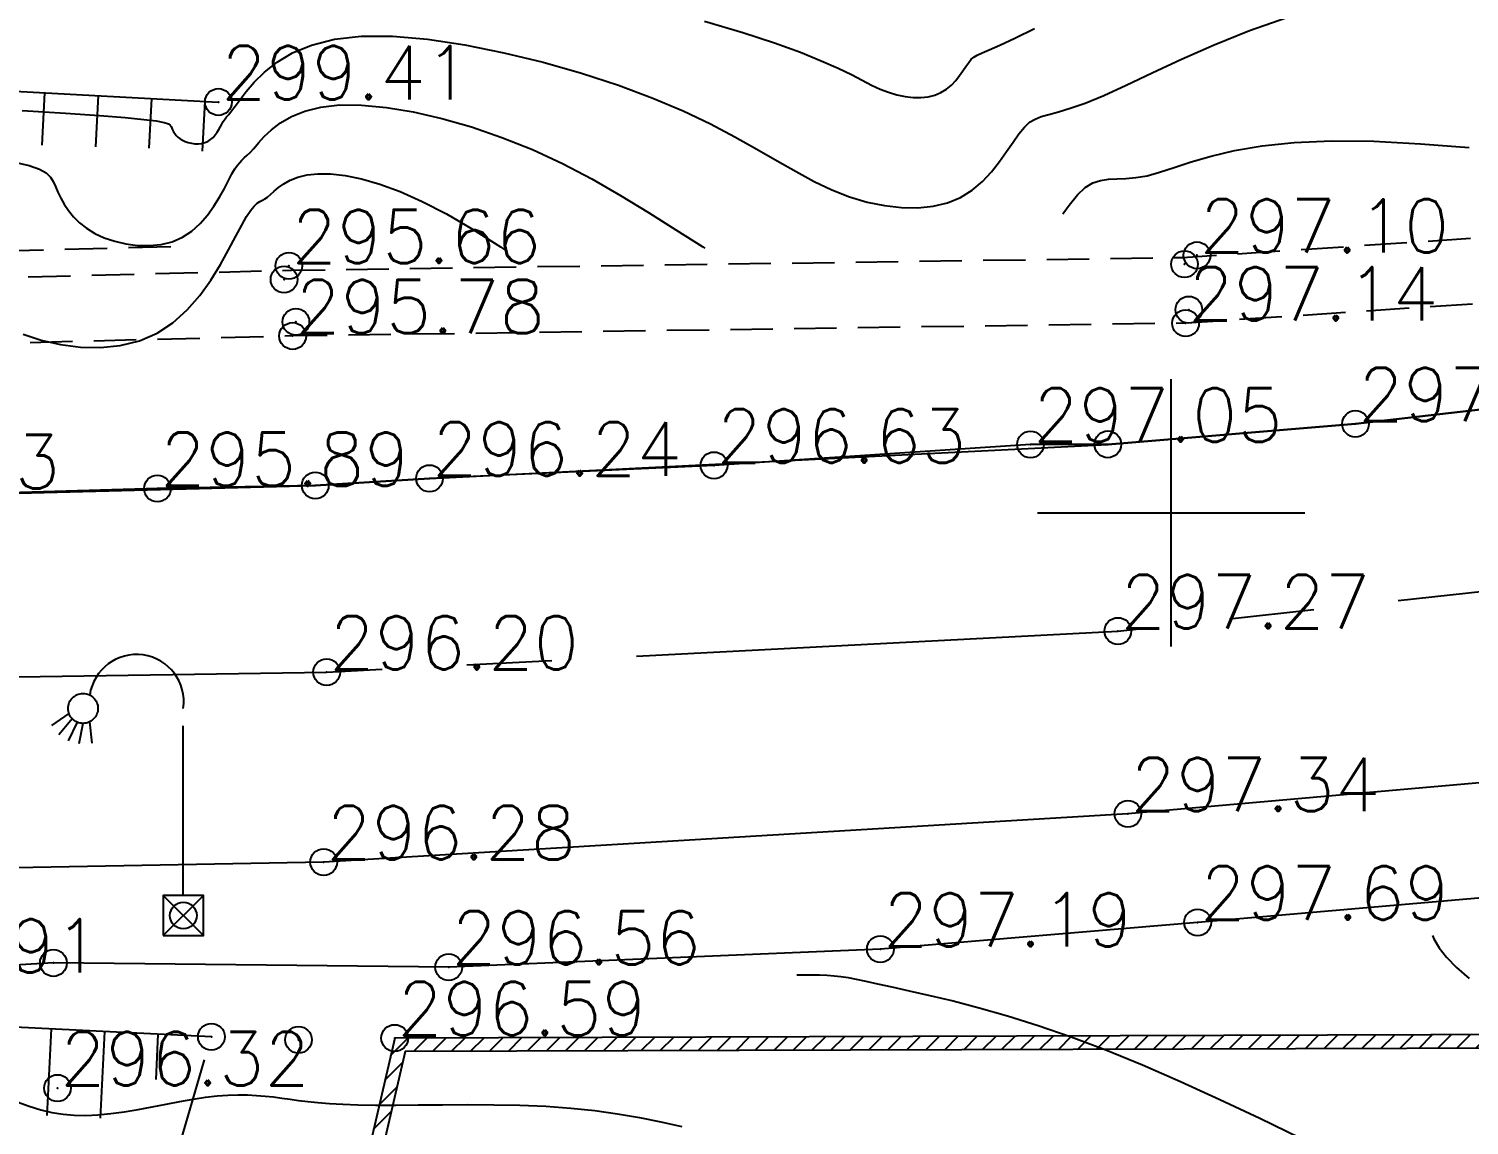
# Model space of a CAD drawing. Header units: millimetres. Extents: x 524954 to 526204, y 9523489 to 9524010.
# Drawn here: x 525878.64 to 525905.57, y 9523788.55 to 9523809.06 of the extents above; entities that cross this region are included whole.
import ezdxf

# ---------------------------------------------------------------- set-up
doc = ezdxf.new("R2010")
doc.units = ezdxf.units.MM
doc.header["$PDMODE"] = 32
doc.header["$PDSIZE"] = 0.5
doc.linetypes.add('AXES2', pattern=[28.575, 19.05, -3.175, 3.175, -3.175])
doc.linetypes.add('CACHE2', pattern=[4.7625, 3.175, -1.5875])
for name, color, linetype in [('Axe_Route_Existante', 1, 'AXES2'), ('Bas_Talus', 40, 'CACHE2'), ('Bord_Route_Existante', 6, 'Continuous'), ('Borde_Piste', 7, 'CACHE2'), ('Caniveau', 5, 'CACHE2'), ('Carroyage', 7, 'Continuous'), ('Cloture', 7, 'Continuous'), ('CN_01_00', 3, 'Continuous'), ('CN_02_00', 4, 'Continuous'), ('CN_10_00', 1, 'Continuous'), ('Haut_Talus', 30, 'Continuous'), ('Murs', 1, 'Continuous'), ('Réseau_Electrique', 1, 'CACHE2'), ('Talus', 2, 'Continuous'), ('TopoAlt', 3, 'Continuous'), ('TOPOJIS', 7, 'Continuous')]:
    doc.layers.add(name, color=color, linetype=linetype)
doc.layers.add('Bord_Route_Existante_POLY3D', color=6, linetype='Continuous', plot=False)
doc.layers.add('Trottoir', color=7, linetype='Continuous', true_color=0xff6666)
doc.styles.add('Simplex 1.0', font='Simplex.shx', dxfattribs={"width": 0.99, "height": 1})

# ---------------------------------------------------------------- blocks, each defined once
blk = doc.blocks.new('TCPOINT M')
at = {"color": 0}
blk.add_point((0, 0), dxfattribs=at)
at = {"layer": 'TopoAlt', "style": 'Simplex 1.0', "width": 0.99}
blk.add_attdef('ALT', (0.15, 0.15), '', height=1, dxfattribs=at)
blk = doc.blocks.new('l006')
at = {"color": 0, "linetype": 'Continuous'}
for p, q in [((-0.374983, 0.374983), (0.374983, -0.374983)), ((0.374983, 0.374983), (-0.374983, -0.374983))]:
    blk.add_line(p, q, dxfattribs=at)
at = {"color": 0}
for points in [[(-2.13811, 3.780655), (-2.462092, 3.556373)], [(0, 0.374983), (0, 3.874983)], [(-2.076053, 3.680811), (-2.327604, 3.38372)], [(-1.982361, 3.616916), (-2.1506, 3.266515)], [(-1.881771, 3.595557), (-1.952051, 3.211468)], [(-1.751571, 3.624204), (-1.711147, 3.227417)]]:
    blk.add_lwpolyline(points, dxfattribs=at)
at = {"color": 0, "linetype": 'Continuous'}
blk.add_lwpolyline([(-0.374983, -0.374983), (0.374983, -0.374983), (0.374983, 0.374983), (-0.374983, 0.374983)], close=True, dxfattribs=at)
at = {"color": 0}
blk.add_circle((-1.875, 3.874983), 0.279508, dxfattribs=at)
blk.add_arc((-0.875, 3.999983), 0.883883, 351.869898, 171.869898, dxfattribs=at)

msp = doc.modelspace()

# ---------------------------------------------------------------- hatches: boundary and pattern name
at = {"layer": 'Murs'}
h = msp.add_hatch(dxfattribs=at)
h.set_pattern_fill('_U', color=256, scale=0.25, angle=45, style=0, pattern_type=0)
h.set_pattern_definition([(45, (0, 0), (-0.1767766952966, 0.1767766952966), [])])
h.paths.add_polyline_path([(525943.497, 9523786.499), (525914.617, 9523789.775), (525910.667, 9523790.252), (525885.48, 9523790.176), (525881.837, 9523774.452), (525882.08, 9523774.395), (525885.678, 9523789.927), (525910.652, 9523790.001), (525914.588, 9523789.526), (525943.468, 9523786.25)])

# ---------------------------------------------------------------- linework, layer by layer
at = {"layer": 'Axe_Route_Existante', "ltscale": 0.5, "flags": 128}
msp.add_lwpolyline([(525586.699, 9523773.004), (525594.438, 9523777.106), (525618.223, 9523789.407), (525625.013, 9523793.73), (525631.595, 9523797.596), (525637.632, 9523800.898), (525652.791, 9523807.42), (525669.106, 9523811.823), (525685.979, 9523814.884), (525693.088, 9523815.654), (525707.454, 9523816.694), (525717.039, 9523816.84), (525725.297, 9523816.644), (525729.698, 9523816.378), (525741.406, 9523815.177), (525741.84, 9523815.117), (525749.699, 9523813.877), (525775.145, 9523809.302), (525803.422, 9523804.201), (525817.048, 9523801.682), (525827.851, 9523799.771), (525839.056, 9523798.429), (525854.65, 9523797.376), (525870.172, 9523796.814), (525884.208, 9523797.02), (525899.003, 9523797.789), (525917.125, 9523799.773), (525932.341, 9523803.156), (525937.747, 9523804.809), (525941.803, 9523806.256), (525947.141, 9523808.768), (525964.848, 9523819.198), (525980.541, 9523832.453), (525991.817, 9523846.401), (526001.896, 9523863.645), (526032.968, 9523917.472), (526051.53, 9523951.634), (526076.259, 9523995.188)], dxfattribs=at)
at = {"layer": 'Bas_Talus', "ltscale": 0.25, "elevation": 307.27, "flags": 128}
msp.add_lwpolyline([(525881.294, 9523804.978), (525871.505, 9523804.728), (525863.683, 9523804.653), (525858.572, 9523804.855), (525852.297, 9523805.12), (525845.832, 9523805.515), (525839.522, 9523805.958), (525832.993, 9523806.76), (525825.298, 9523808.024), (525818.556, 9523809.232), (525811.241, 9523810.519), (525805.915, 9523811.481), (525799.568, 9523812.495), (525787.244, 9523814.667), (525774.113, 9523816.964), (525761.901, 9523819.093), (525751.839, 9523820.843), (525742.068, 9523821.856), (525725.768, 9523822.828), (525717.408, 9523823.033), (525706.723, 9523822.589), (525692.876, 9523821.983), (525687.102, 9523821.151)], dxfattribs=at)
at = {"layer": 'Bord_Route_Existante', "flags": 128}
for points in [[(526005.046, 9523861.929), (525996.6, 9523847.299), (525994.689, 9523844.347), (525983.277, 9523830.232), (525967.105, 9523816.393), (525948.42, 9523805.544), (525945.886, 9523804.22), (525940.911, 9523802.137), (525933.059, 9523799.742), (525917.724, 9523796.301), (525910.579, 9523795.372), (525899.19, 9523794.37), (525884.152, 9523793.467), (525869.882, 9523793.206)], [(525875.063, 9523800.284), (525883.995, 9523800.513), (525886.131, 9523800.645), (525898.814, 9523801.282), (525903.445, 9523801.665), (525909.479, 9523802.36), (525914.558, 9523802.959), (525916.743, 9523803.267), (525920.356, 9523803.894), (525926.379, 9523805.213), (525931.338, 9523806.479), (525932.816, 9523806.972), (525940.502, 9523809.723), (525945.585, 9523811.907), (525947.852, 9523813.075), (525955.344, 9523817.205), (525961.799, 9523821.209), (525962.781, 9523821.94), (525970.648, 9523827.982), (525977.621, 9523834.354)]]:
    msp.add_lwpolyline(points, dxfattribs=at)
at = {"layer": 'Bord_Route_Existante_POLY3D'}
for points in [[(526013.385, 9523876.804, 307.75), (526006.191, 9523863.842, 306.89), (526005.046, 9523861.929, 306.73), (525996.6, 9523847.299, 305.51), (525994.689, 9523844.347, 305.26), (525983.277, 9523830.232, 304.05), (525967.105, 9523816.393, 302.57), (525948.42, 9523805.544, 301.06), (525945.886, 9523804.22, 300.87), (525940.911, 9523802.137, 300.45), (525933.059, 9523799.742, 299.83), (525917.724, 9523796.301, 298.79), (525915.068, 9523795.885, 298.64), (525910.579, 9523795.372, 298.26), (525899.19, 9523794.37, 297.34), (525884.152, 9523793.467, 296.28), (525869.882, 9523793.206, 295.29)], [(525955.344, 9523817.205, 301.72), (525947.852, 9523813.075, 301.05), (525945.585, 9523811.907, 300.84), (525940.502, 9523809.723, 300.42), (525932.816, 9523806.972, 299.78), (525931.338, 9523806.479, 299.68), (525926.379, 9523805.213, 299.29), (525920.356, 9523803.894, 298.8), (525916.743, 9523803.267, 298.53), (525914.558, 9523802.959, 298.36), (525909.479, 9523802.36, 297.94), (525903.445, 9523801.665, 297.52), (525898.814, 9523801.282, 297.15), (525897.369, 9523801.28, 297.05), (525891.451, 9523800.888, 296.63), (525886.131, 9523800.645, 296.24), (525883.995, 9523800.513, 296.09), (525881.044, 9523800.455, 295.89), (525875.063, 9523800.284, 295.44)]]:
    msp.add_polyline3d(points, dxfattribs=at)
at = {"layer": 'Borde_Piste', "flags": 128}
msp.add_lwpolyline([(525874.373, 9523763.858), (525877.72, 9523775.477), (525882.053, 9523790.199)], dxfattribs=at)
at = {"layer": 'Caniveau', "ltscale": 0.25, "elevation": 307.27, "flags": 128}
for points in [[(526001.693, 9523876.706), (525992.67, 9523862.583), (525988.317, 9523856.056), (525986.483, 9523853.58), (525979.846, 9523844.667), (525972.556, 9523835.757), (525965.764, 9523828.474), (525959.142, 9523822.599), (525952.525, 9523818.152), (525945.24, 9523814.478), (525937.422, 9523811.365), (525929.415, 9523808.87), (525922.977, 9523807.359), (525911.343, 9523805.517), (525900.219, 9523804.772), (525883.548, 9523804.534), (525871.514, 9523804.226), (525863.676, 9523804.152), (525858.551, 9523804.354), (525852.271, 9523804.619), (525845.799, 9523805.015), (525839.474, 9523805.458), (525832.921, 9523806.263), (525825.213, 9523807.529), (525818.468, 9523808.739), (525811.153, 9523810.025), (525805.831, 9523810.986), (525799.485, 9523812), (525787.157, 9523814.173), (525774.027, 9523816.47), (525761.815, 9523818.599), (525751.77, 9523820.346), (525742.028, 9523821.356), (525725.747, 9523822.327), (525717.412, 9523822.531), (525706.745, 9523822.088), (525692.923, 9523821.483), (525685.51, 9523820.415), (525667.69, 9523817.467), (525650.531, 9523812.577), (525633.827, 9523805.677), (525628.951, 9523803.575)], [(526002.725, 9523876.046), (525993.696, 9523861.913), (525989.319, 9523855.351), (525987.467, 9523852.849), (525980.812, 9523843.913), (525973.479, 9523834.951), (525966.621, 9523827.596), (525959.894, 9523821.628), (525953.145, 9523817.092), (525945.744, 9523813.359), (525937.832, 9523810.209), (525929.738, 9523807.687), (525923.213, 9523806.156), (525911.48, 9523804.298), (525900.269, 9523803.548), (525883.572, 9523803.309), (525871.536, 9523803.001), (525863.657, 9523802.926), (525858.501, 9523803.129), (525852.208, 9523803.396), (525845.719, 9523803.793), (525839.356, 9523804.238), (525832.747, 9523805.05), (525825.006, 9523806.322), (525818.254, 9523807.532), (525810.938, 9523808.819), (525805.625, 9523809.779), (525799.282, 9523810.792), (525786.945, 9523812.967), (525773.816, 9523815.263), (525761.605, 9523817.392), (525751.602, 9523819.132), (525741.928, 9523820.134), (525725.695, 9523821.102), (525717.422, 9523821.306), (525706.806, 9523820.864), (525693.255, 9523820.056), (525685.68, 9523819.201), (525667.959, 9523816.269), (525650.934, 9523811.417), (525634.345, 9523804.565), (525630.007, 9523801.744)]]:
    msp.add_lwpolyline(points, dxfattribs=at)
at = {"layer": 'Carroyage'}
for p, q in [((525900, 9523797.5), (525900, 9523802.5)), ((525897.5, 9523800), (525902.5, 9523800))]:
    msp.add_line(p, q, dxfattribs=at)
at = {"layer": 'Cloture', "flags": 128}
for points in [[(525943.497, 9523786.499), (525914.617, 9523789.775), (525910.667, 9523790.252), (525885.48, 9523790.176), (525881.837, 9523774.452)], [(525943.468, 9523786.25), (525914.588, 9523789.526), (525910.652, 9523790.001), (525885.678, 9523789.927), (525882.08, 9523774.395)]]:
    msp.add_lwpolyline(points, dxfattribs=at)
at = {"layer": 'CN_01_00', "flags": 128}
for points, elevation in [([(525878.514, 9523807.53), (525879.322, 9523807.477), (525879.961, 9523807.432), (525880.442, 9523807.394), (525880.789, 9523807.361), (525881.023, 9523807.331), (525881.169, 9523807.305), (525881.248, 9523807.279), (525881.283, 9523807.253), (525881.298, 9523807.226), (525881.311, 9523807.196), (525881.326, 9523807.163), (525881.345, 9523807.13), (525881.368, 9523807.096), (525881.395, 9523807.062), (525881.428, 9523807.03), (525881.466, 9523806.999), (525881.511, 9523806.972), (525881.563, 9523806.948), (525881.62, 9523806.928), (525881.681, 9523806.914), (525881.745, 9523806.906), (525881.809, 9523806.905), (525881.872, 9523806.911), (525881.932, 9523806.926), (525881.988, 9523806.95), (525882.039, 9523806.984), (525882.084, 9523807.025), (525882.124, 9523807.071), (525882.159, 9523807.12), (525882.19, 9523807.169), (525882.216, 9523807.216), (525882.239, 9523807.259), (525882.258, 9523807.295), (525882.274, 9523807.323), (525882.29, 9523807.347), (525882.311, 9523807.373), (525882.338, 9523807.407), (525882.376, 9523807.454), (525882.429, 9523807.52), (525882.499, 9523807.611), (525882.59, 9523807.731), (525882.706, 9523807.884), (525882.855, 9523808.06), (525883.043, 9523808.247), (525883.28, 9523808.433), (525883.571, 9523808.605), (525883.926, 9523808.752), (525884.352, 9523808.86), (525884.856, 9523808.918), (525885.442, 9523808.917), (525886.095, 9523808.86), (525886.794, 9523808.755), (525887.52, 9523808.609), (525888.254, 9523808.429), (525888.976, 9523808.223), (525889.666, 9523807.998), (525890.304, 9523807.761), (525890.875, 9523807.519), (525891.384, 9523807.276), (525891.841, 9523807.037), (525892.253, 9523806.806), (525892.632, 9523806.587), (525892.985, 9523806.385), (525893.322, 9523806.202), (525893.653, 9523806.044), (525893.985, 9523805.915), (525894.315, 9523805.815), (525894.64, 9523805.747), (525894.957, 9523805.71), (525895.261, 9523805.706), (525895.548, 9523805.736), (525895.816, 9523805.801), (525896.059, 9523805.901), (525896.276, 9523806.037), (525896.469, 9523806.201), (525896.639, 9523806.382), (525896.789, 9523806.571), (525896.923, 9523806.759), (525897.044, 9523806.936), (525897.153, 9523807.092), (525897.254, 9523807.218), (525897.351, 9523807.307), (525897.453, 9523807.368), (525897.57, 9523807.412), (525897.713, 9523807.453), (525897.89, 9523807.501), (525898.113, 9523807.568), (525898.392, 9523807.666), (525898.737, 9523807.808), (525899.155, 9523808), (525899.643, 9523808.232), (525900.194, 9523808.49), (525900.802, 9523808.758), (525901.461, 9523809.022), (525902.164, 9523809.266)], 299), ([(525878.535, 9523803.345), (525878.871, 9523803.231), (525879.23, 9523803.149), (525879.603, 9523803.101), (525879.979, 9523803.094), (525880.35, 9523803.132), (525880.706, 9523803.219), (525881.036, 9523803.36), (525881.334, 9523803.556), (525881.599, 9523803.797), (525881.834, 9523804.068), (525882.041, 9523804.356), (525882.22, 9523804.645), (525882.375, 9523804.923), (525882.508, 9523805.174), (525882.619, 9523805.385), (525882.712, 9523805.546), (525882.789, 9523805.661), (525882.854, 9523805.74), (525882.91, 9523805.792), (525882.959, 9523805.826), (525883.006, 9523805.85), (525883.053, 9523805.874), (525883.104, 9523805.908), (525883.161, 9523805.956), (525883.229, 9523806.017), (525883.31, 9523806.085), (525883.409, 9523806.155), (525883.528, 9523806.222), (525883.672, 9523806.279), (525883.843, 9523806.322), (525884.046, 9523806.345), (525884.282, 9523806.344), (525884.553, 9523806.313), (525884.86, 9523806.25), (525885.203, 9523806.15), (525885.581, 9523806.01), (525885.996, 9523805.826), (525886.447, 9523805.594), (525886.936, 9523805.31), (525887.46, 9523804.975), (525887.576, 9523804.896)], 297), ([(525892.998, 9523791.358), (525893.08, 9523791.358), (525893.261, 9523791.358), (525893.425, 9523791.356), (525893.568, 9523791.351), (525893.697, 9523791.342), (525893.824, 9523791.327), (525893.958, 9523791.306), (525894.11, 9523791.277), (525894.29, 9523791.239), (525894.509, 9523791.191), (525894.777, 9523791.132), (525895.103, 9523791.061), (525895.485, 9523790.974), (525895.921, 9523790.869), (525896.406, 9523790.742), (525896.938, 9523790.59), (525897.513, 9523790.411), (525898.128, 9523790.201), (525898.78, 9523789.956), (525899.465, 9523789.676), (525900.176, 9523789.365), (525900.908, 9523789.029), (525901.655, 9523788.676), (525902.409, 9523788.31)], 297)]:
    msp.add_lwpolyline(points, dxfattribs=dict(at, elevation=elevation))
at = {"layer": 'CN_02_00', "flags": 128}
for points, elevation in [([(525878.373, 9523806.559), (525878.647, 9523806.496), (525878.839, 9523806.43), (525878.966, 9523806.359), (525879.046, 9523806.282), (525879.097, 9523806.197), (525879.138, 9523806.103), (525879.182, 9523805.999), (525879.236, 9523805.889), (525879.3, 9523805.773), (525879.379, 9523805.656), (525879.473, 9523805.54), (525879.585, 9523805.428), (525879.717, 9523805.324), (525879.871, 9523805.229), (525880.049, 9523805.147), (525880.246, 9523805.08), (525880.456, 9523805.031), (525880.674, 9523805.004), (525880.894, 9523804.999), (525881.111, 9523805.021), (525881.319, 9523805.072), (525881.512, 9523805.155), (525881.686, 9523805.27), (525881.842, 9523805.411), (525881.979, 9523805.569), (525882.1, 9523805.738), (525882.205, 9523805.907), (525882.296, 9523806.069), (525882.373, 9523806.217), (525882.438, 9523806.34), (525882.493, 9523806.434), (525882.54, 9523806.504), (525882.582, 9523806.557), (525882.624, 9523806.6), (525882.668, 9523806.64), (525882.717, 9523806.685), (525882.776, 9523806.742), (525882.847, 9523806.819), (525882.934, 9523806.92), (525883.042, 9523807.038), (525883.177, 9523807.166), (525883.344, 9523807.294), (525883.55, 9523807.413), (525883.799, 9523807.515), (525884.097, 9523807.591), (525884.451, 9523807.632), (525884.862, 9523807.63), (525885.324, 9523807.586), (525885.827, 9523807.502), (525886.361, 9523807.379), (525886.918, 9523807.22), (525887.486, 9523807.025), (525888.056, 9523806.796), (525888.62, 9523806.536), (525889.168, 9523806.247), (525889.702, 9523805.937), (525890.224, 9523805.616), (525890.737, 9523805.292), (525891.244, 9523804.976), (525891.28, 9523804.954)], 298), ([(525897.976, 9523805.592), (525898.093, 9523805.759), (525898.247, 9523805.95), (525898.394, 9523806.085), (525898.536, 9523806.171), (525898.679, 9523806.219), (525898.826, 9523806.242), (525898.983, 9523806.25), (525899.152, 9523806.256), (525899.339, 9523806.271), (525899.548, 9523806.308), (525899.783, 9523806.375), (525900.055, 9523806.464), (525900.372, 9523806.568), (525900.745, 9523806.676), (525901.184, 9523806.779), (525901.699, 9523806.867), (525902.299, 9523806.931), (525902.995, 9523806.962), (525903.79, 9523806.951), (525904.659, 9523806.906), (525905.572, 9523806.832)], 298), ([(525904.886, 9523792.093), (525904.911, 9523792.029), (525905.008, 9523791.865), (525905.147, 9523791.687), (525905.333, 9523791.496), (525905.574, 9523791.292)], 298), ([(525878.419, 9523788.985), (525878.647, 9523788.902), (525878.863, 9523788.835), (525879.072, 9523788.784), (525879.279, 9523788.75), (525879.488, 9523788.731), (525879.704, 9523788.727), (525879.931, 9523788.737), (525880.171, 9523788.762), (525880.424, 9523788.798), (525880.683, 9523788.841), (525880.945, 9523788.89), (525881.207, 9523788.94), (525881.463, 9523788.988), (525881.71, 9523789.031), (525881.944, 9523789.067), (525882.162, 9523789.092), (525882.363, 9523789.107), (525882.552, 9523789.113), (525882.729, 9523789.111), (525882.898, 9523789.103), (525883.059, 9523789.09), (525883.216, 9523789.073), (525883.37, 9523789.053), (525883.523, 9523789.032), (525883.683, 9523789.01), (525883.855, 9523788.989), (525884.046, 9523788.969), (525884.261, 9523788.951), (525884.509, 9523788.936), (525884.794, 9523788.926), (525885.124, 9523788.921), (525885.501, 9523788.921), (525885.921, 9523788.924), (525886.372, 9523788.929), (525886.846, 9523788.931), (525887.332, 9523788.929), (525887.823, 9523788.919), (525888.307, 9523788.899), (525888.776, 9523788.867), (525889.223, 9523788.82), (525889.649, 9523788.76), (525890.059, 9523788.688), (525890.458, 9523788.607), (525890.849, 9523788.519)], 296)]:
    msp.add_lwpolyline(points, dxfattribs=dict(at, elevation=elevation))
at = {"layer": 'CN_10_00', "elevation": 300, "flags": 128}
msp.add_lwpolyline([(525891.275, 9523809.201), (525891.988, 9523808.987), (525892.582, 9523808.791), (525893.067, 9523808.616), (525893.457, 9523808.459), (525893.77, 9523808.32), (525894.02, 9523808.199), (525894.224, 9523808.094), (525894.397, 9523808.004), (525894.556, 9523807.929), (525894.713, 9523807.868), (525894.869, 9523807.821), (525895.023, 9523807.788), (525895.173, 9523807.77), (525895.317, 9523807.769), (525895.453, 9523807.783), (525895.58, 9523807.814), (525895.695, 9523807.861), (525895.798, 9523807.926), (525895.889, 9523808.003), (525895.97, 9523808.089), (525896.041, 9523808.179), (525896.105, 9523808.268), (525896.162, 9523808.351), (525896.213, 9523808.425), (525896.261, 9523808.485), (525896.309, 9523808.528), (525896.371, 9523808.564), (525896.462, 9523808.606), (525896.599, 9523808.664), (525896.797, 9523808.751), (525897.074, 9523808.88), (525897.445, 9523809.061)], dxfattribs=at)
at = {"layer": 'Haut_Talus', "flags": 128}
for points in [[(525685.716, 9523824.916), (525696.191, 9523824.896), (525705.373, 9523824.438), (525716.594, 9523827.293), (525723.404, 9523830.451), (525728.737, 9523828.949), (525737.27, 9523827.911), (525739.501, 9523826.7), (525750.138, 9523826.495), (525757.138, 9523823.986), (525781.586, 9523818.453), (525805.182, 9523815.671), (525819.959, 9523815.97), (525836.994, 9523810.609), (525836.994, 9523810.609), (525869.507, 9523808.355), (525882.184, 9523807.686)], [(525882.053, 9523790.199), (525875.076, 9523790.543), (525863.662, 9523790.331), (525855.04, 9523790.404), (525839.776, 9523791.534)]]:
    msp.add_lwpolyline(points, dxfattribs=at)
at = {"layer": 'Talus'}
for p, q in [((525878.935, 9523807.858), (525878.883, 9523806.876, 102.423)), ((525879.934, 9523807.805), (525879.883, 9523806.85, 102.423)), ((525880.932, 9523807.752), (525880.883, 9523806.823, 102.423)), ((525881.931, 9523807.699), (525881.882, 9523806.768, 104.217)), ((525879.056, 9523790.347), (525878.976, 9523788.727)), ((525880.055, 9523790.297), (525879.975, 9523788.675)), ((525881.054, 9523790.248), (525881.012, 9523789.399))]:
    msp.add_line(p, q, dxfattribs=at)
at = {"layer": 'Trottoir', "flags": 128}
msp.add_lwpolyline([(525911.085, 9523793.428), (525906.321, 9523792.844), (525900.494, 9523792.338), (525894.562, 9523791.839), (525886.49, 9523791.502), (525879.099, 9523791.58), (525875.256, 9523791.35), (525868.808, 9523790.83), (525860.84, 9523791.337), (525853.905, 9523791.734), (525845.09, 9523792.412), (525837.656, 9523793.061), (525829.276, 9523794.015), (525822.525, 9523794.821), (525807.052, 9523797.465), (525798.435, 9523799.091), (525795.981, 9523799.369), (525792.097, 9523800.022), (525791.124, 9523800.454), (525783.535, 9523802.027), (525773.703, 9523803.861), (525752.466, 9523807.128)], dxfattribs=at)

# ---------------------------------------------------------------- block references
at = {"layer": 'Réseau_Electrique'}
msp.add_blockref('l006', (525881.528, 9523792.467, 296.23), dxfattribs=at)
at = {"layer": 'TOPOJIS'}
ref = msp.add_blockref('TCPOINT M', (525882.184, 9523807.686, 299.41), dxfattribs=at)
ref.add_attrib('ALT', '299.41', (525882.234, 9523807.736, 299.41), dxfattribs={"layer": 'TopoAlt', "height": 1, "style": 'Simplex 1.0', "width": 0.99})
ref = msp.add_blockref('TCPOINT M', (525900.482, 9523804.818, 297.1), dxfattribs=at)
ref.add_attrib('ALT', '297.10', (525900.532, 9523804.868, 297.1), dxfattribs={"layer": 'TopoAlt', "height": 1, "style": 'Simplex 1.0', "width": 0.99})
ref = msp.add_blockref('TCPOINT M', (525883.502, 9523804.622, 295.66), dxfattribs=at)
ref.add_attrib('ALT', '295.66', (525883.552, 9523804.672, 295.66), dxfattribs={"layer": 'TopoAlt', "height": 1, "style": 'Simplex 1.0', "width": 0.99})
for p in [(525900.248, 9523804.652, 296.13), (525883.412, 9523804.366, 294.76), (525883.634, 9523803.573, 294.81), (525900.329, 9523803.8, 296.12), (525898.814, 9523801.282, 297.15), (525883.995, 9523800.513, 296.09), (525881.528, 9523792.467, 296.23), (525879.099, 9523791.58, 296.16), (525882.053, 9523790.199, 296.41), (525883.682, 9523790.143, 296.45)]:
    msp.add_blockref('TCPOINT M', p, dxfattribs=at)
ref = msp.add_blockref('TCPOINT M', (525883.572, 9523803.309, 295.78), dxfattribs=at)
ref.add_attrib('ALT', '295.78', (525883.622, 9523803.359, 295.78), dxfattribs={"layer": 'TopoAlt', "height": 1, "style": 'Simplex 1.0', "width": 0.99})
ref = msp.add_blockref('TCPOINT M', (525900.269, 9523803.548, 297.14), dxfattribs=at)
ref.add_attrib('ALT', '297.14', (525900.319, 9523803.598, 297.14), dxfattribs={"layer": 'TopoAlt', "height": 1, "style": 'Simplex 1.0', "width": 0.99})
ref = msp.add_blockref('TCPOINT M', (525903.445, 9523801.665, 297.52), dxfattribs=at)
ref.add_attrib('ALT', '297.52', (525903.495, 9523801.715, 297.52), dxfattribs={"layer": 'TopoAlt', "height": 1, "style": 'Simplex 1.0', "width": 0.99})
ref = msp.add_blockref('TCPOINT M', (525897.369, 9523801.28, 297.05), dxfattribs=at)
ref.add_attrib('ALT', '297.05', (525897.419, 9523801.33, 297.05), dxfattribs={"layer": 'TopoAlt', "height": 1, "style": 'Simplex 1.0', "width": 0.99})
ref = msp.add_blockref('TCPOINT M', (525891.451, 9523800.888, 296.63), dxfattribs=at)
ref.add_attrib('ALT', '296.63', (525891.501, 9523800.938, 296.63), dxfattribs={"layer": 'TopoAlt', "height": 1, "style": 'Simplex 1.0', "width": 0.99})
ref = msp.add_blockref('TCPOINT M', (525886.131, 9523800.645, 296.24), dxfattribs=at)
ref.add_attrib('ALT', '296.24', (525886.181, 9523800.695, 296.24), dxfattribs={"layer": 'TopoAlt', "height": 1, "style": 'Simplex 1.0', "width": 0.99})
ref = msp.add_blockref('TCPOINT M', (525874.507, 9523800.407, 295.33), dxfattribs=at)
ref.add_attrib('ALT', '295.33', (525874.557, 9523800.457, 295.33), dxfattribs={"layer": 'TopoAlt', "height": 1, "style": 'Simplex 1.0', "width": 0.99})
ref = msp.add_blockref('TCPOINT M', (525881.044, 9523800.455, 295.89), dxfattribs=at)
ref.add_attrib('ALT', '295.89', (525881.094, 9523800.505, 295.89), dxfattribs={"layer": 'TopoAlt', "height": 1, "style": 'Simplex 1.0', "width": 0.99})
ref = msp.add_blockref('TCPOINT M', (525899.003, 9523797.789, 297.27), dxfattribs=at)
ref.add_attrib('ALT', '297.27', (525899.053, 9523797.839, 297.27), dxfattribs={"layer": 'TopoAlt', "height": 1, "style": 'Simplex 1.0', "width": 0.99})
ref = msp.add_blockref('TCPOINT M', (525884.208, 9523797.02, 296.2), dxfattribs=at)
ref.add_attrib('ALT', '296.20', (525884.258, 9523797.07, 296.2), dxfattribs={"layer": 'TopoAlt', "height": 1, "style": 'Simplex 1.0', "width": 0.99})
ref = msp.add_blockref('TCPOINT M', (525899.19, 9523794.37, 297.34), dxfattribs=at)
ref.add_attrib('ALT', '297.34', (525899.24, 9523794.42, 297.34), dxfattribs={"layer": 'TopoAlt', "height": 1, "style": 'Simplex 1.0', "width": 0.99})
ref = msp.add_blockref('TCPOINT M', (525884.152, 9523793.467, 296.28), dxfattribs=at)
ref.add_attrib('ALT', '296.28', (525884.202, 9523793.517, 296.28), dxfattribs={"layer": 'TopoAlt', "height": 1, "style": 'Simplex 1.0', "width": 0.99})
ref = msp.add_blockref('TCPOINT M', (525900.494, 9523792.338, 297.69), dxfattribs=at)
ref.add_attrib('ALT', '297.69', (525900.544, 9523792.388, 297.69), dxfattribs={"layer": 'TopoAlt', "height": 1, "style": 'Simplex 1.0', "width": 0.99})
ref = msp.add_blockref('TCPOINT M', (525894.562, 9523791.839, 297.19), dxfattribs=at)
ref.add_attrib('ALT', '297.19', (525894.612, 9523791.889, 297.19), dxfattribs={"layer": 'TopoAlt', "height": 1, "style": 'Simplex 1.0', "width": 0.99})
ref = msp.add_blockref('TCPOINT M', (525886.49, 9523791.502, 296.56), dxfattribs=at)
ref.add_attrib('ALT', '296.56', (525886.54, 9523791.552, 296.56), dxfattribs={"layer": 'TopoAlt', "height": 1, "style": 'Simplex 1.0', "width": 0.99})
ref = msp.add_blockref('TCPOINT M', (525875.256, 9523791.35, 295.91), dxfattribs=at)
ref.add_attrib('ALT', '295.91', (525875.306, 9523791.4, 295.91), dxfattribs={"layer": 'TopoAlt', "height": 1, "style": 'Simplex 1.0', "width": 0.99})
ref = msp.add_blockref('TCPOINT M', (525885.48, 9523790.176, 296.59), dxfattribs=at)
ref.add_attrib('ALT', '296.59', (525885.53, 9523790.226, 296.59), dxfattribs={"layer": 'TopoAlt', "height": 1, "style": 'Simplex 1.0', "width": 0.99})
ref = msp.add_blockref('TCPOINT M', (525879.175, 9523789.24, 296.32), dxfattribs=at)
ref.add_attrib('ALT', '296.32', (525879.225, 9523789.29, 296.32), dxfattribs={"layer": 'TopoAlt', "height": 1, "style": 'Simplex 1.0', "width": 0.99})

doc.saveas('drawing.dxf')
